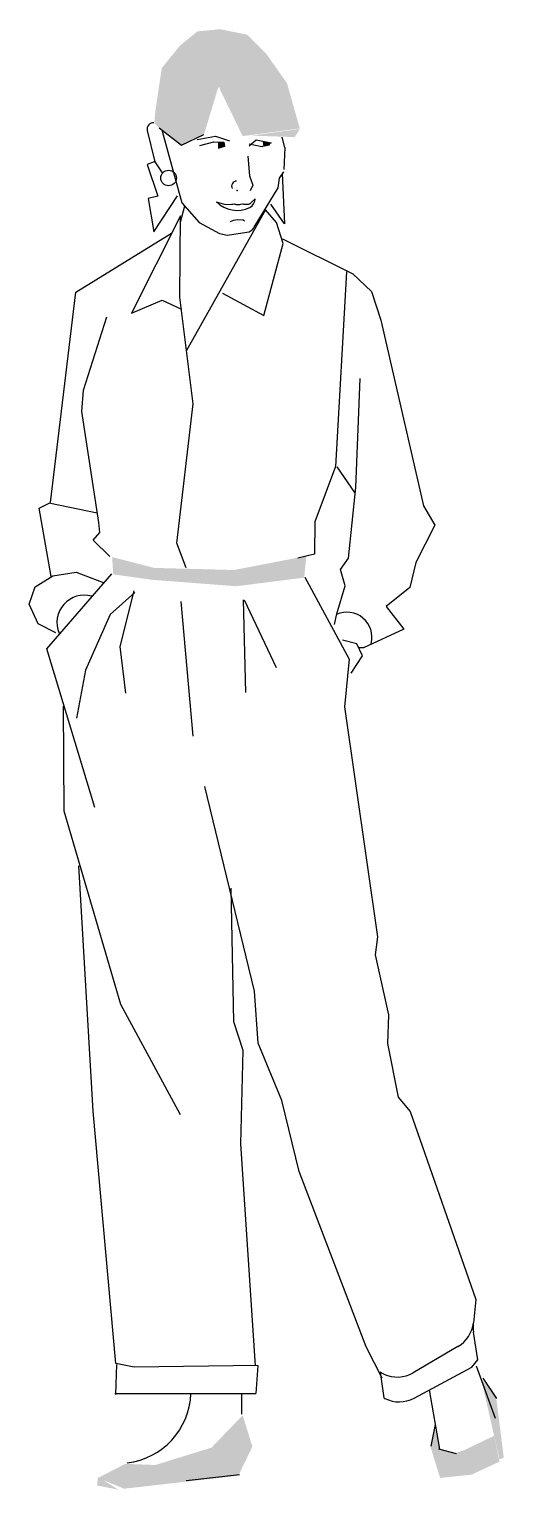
# Model space of a CAD drawing. Extents: x 13.31 to 13.88, y 0.3 to 2.05.
import ezdxf

# ---------------------------------------------------------------- set-up
doc = ezdxf.new("R2010")
doc.units = 0
doc.header["$LTSCALE"] = 100
doc.header["$MEASUREMENT"] = 0
doc.layers.add('P-PESSOA', color=2, linetype='CONTINUOUS')

msp = doc.modelspace()

# ---------------------------------------------------------------- linework, layer by layer
at = {"layer": 'P-PESSOA'}
for p, q in [((13.452, 1.9307), (13.4609, 1.8933)), ((13.4663, 1.934), (13.4929, 1.9129)), ((13.4696, 1.9297), (13.4935, 1.8442)), ((13.4929, 1.9129), (13.5196, 1.9259)), ((13.5118, 1.9199), (13.5338, 1.924)), ((13.5338, 1.924), (13.5505, 1.9183)), ((13.6168, 1.9102), (13.6133, 1.9227)), ((13.515, 1.9128), (13.5316, 1.9171)), ((13.5316, 1.9171), (13.5437, 1.9165)), ((13.5437, 1.9165), (13.5444, 1.9115)), ((13.5738, 1.9124), (13.5825, 1.9194)), ((13.589, 1.9111), (13.5738, 1.9141)), ((13.5825, 1.9194), (13.6002, 1.9159)), ((13.6002, 1.9159), (13.589, 1.9111)), ((13.6159, 1.8839), (13.6171, 1.9104)), ((13.4603, 1.8931), (13.452, 1.8901)), ((13.452, 1.8901), (13.4645, 1.852)), ((13.4609, 1.8933), (13.4698, 1.8799)), ((13.5725, 1.8998), (13.5743, 1.8765)), ((13.5743, 1.8765), (13.5783, 1.8651)), ((13.6088, 1.8619), (13.6101, 1.8736)), ((13.6101, 1.8736), (13.6153, 1.8813)), ((13.6135, 1.8792), (13.6163, 1.8188)), ((13.4598, 1.8095), (13.4882, 1.8525)), ((13.5783, 1.8651), (13.5753, 1.8585)), ((13.58, 1.8148), (13.6088, 1.8619)), ((13.4645, 1.852), (13.4529, 1.8491)), ((13.4529, 1.8491), (13.4598, 1.8095)), ((13.4965, 1.84), (13.4913, 1.8206)), ((13.4935, 1.8442), (13.5141, 1.8206)), ((13.5934, 1.8357), (13.4989, 1.6673)), ((13.5346, 1.8452), (13.5457, 1.8422)), ((13.5457, 1.8422), (13.5528, 1.8423)), ((13.5528, 1.8423), (13.5543, 1.8425)), ((13.5543, 1.8425), (13.5559, 1.8428)), ((13.5559, 1.8428), (13.5567, 1.8425)), ((13.5567, 1.8425), (13.5575, 1.8423)), ((13.5575, 1.8423), (13.5585, 1.8422)), ((13.5585, 1.8422), (13.5628, 1.8421)), ((13.5628, 1.8421), (13.564, 1.8423)), ((13.564, 1.8423), (13.5663, 1.8427)), ((13.5663, 1.8427), (13.5667, 1.843)), ((13.5667, 1.843), (13.5677, 1.8426)), ((13.5677, 1.8426), (13.5689, 1.8423)), ((13.5689, 1.8423), (13.5711, 1.8423)), ((13.5711, 1.8423), (13.5724, 1.8424)), ((13.5724, 1.8424), (13.5735, 1.8425)), ((13.5735, 1.8425), (13.5751, 1.8433)), ((13.5751, 1.8433), (13.5754, 1.8434)), ((13.5754, 1.8434), (13.576, 1.844)), ((13.576, 1.844), (13.5811, 1.849)), ((13.6067, 1.8204), (13.5934, 1.8357)), ((13.6163, 1.8188), (13.6, 1.8424)), ((13.4919, 1.8284), (13.4332, 1.7121)), ((13.4909, 1.7314), (13.4919, 1.8284)), ((13.5141, 1.8206), (13.5383, 1.8075)), ((13.5516, 1.8217), (13.5553, 1.8232)), ((13.5553, 1.8232), (13.5601, 1.8243)), ((13.5601, 1.8243), (13.5668, 1.8236)), ((13.5668, 1.8236), (13.5683, 1.8225)), ((13.6147, 1.7956), (13.6067, 1.8204)), ((13.3665, 1.7372), (13.481, 1.8077)), ((13.5383, 1.8075), (13.5479, 1.8053)), ((13.5479, 1.8053), (13.5712, 1.8089)), ((13.614, 1.8012), (13.6981, 1.7591)), ((13.5913, 1.7094), (13.6147, 1.7956)), ((13.6904, 1.7617), (13.6774, 1.5287)), ((13.6981, 1.7591), (13.7203, 1.738)), ((13.3361, 1.4857), (13.3665, 1.7372)), ((13.5069, 1.6036), (13.4909, 1.7314)), ((13.5419, 1.7362), (13.5913, 1.7094)), ((13.7203, 1.738), (13.7314, 1.7037)), ((13.4332, 1.7121), (13.4699, 1.7275)), ((13.4699, 1.7275), (13.4928, 1.7168)), ((13.3758, 1.6201), (13.4036, 1.7077)), ((13.7314, 1.7037), (13.7825, 1.4814)), ((13.7016, 1.5035), (13.7067, 1.6339)), ((13.3736, 1.5944), (13.3758, 1.6201)), ((13.3941, 1.4615), (13.3736, 1.5944)), ((13.4873, 1.437), (13.5069, 1.6036)), ((13.6774, 1.5287), (13.6524, 1.4623)), ((13.6788, 1.5282), (13.6999, 1.4975)), ((13.6929, 1.4189), (13.7016, 1.5035)), ((13.3226, 1.4787), (13.3361, 1.4857)), ((13.3369, 1.397), (13.3226, 1.4787)), ((13.3363, 1.4848), (13.3918, 1.4732)), ((13.7825, 1.4814), (13.796, 1.4584)), ((13.3953, 1.4497), (13.3941, 1.4615)), ((13.6524, 1.4623), (13.6521, 1.4236)), ((13.796, 1.4584), (13.7735, 1.4139)), ((13.3872, 1.4407), (13.3953, 1.4497)), ((13.407, 1.4211), (13.3872, 1.4407)), ((13.4984, 1.4076), (13.4873, 1.437)), ((13.6521, 1.4236), (13.6323, 1.4188)), ((13.6833, 1.4053), (13.6929, 1.4189)), ((13.3317, 1.3104), (13.4095, 1.4003)), ((13.3388, 1.3978), (13.3668, 1.4023)), ((13.3668, 1.4023), (13.4004, 1.3893)), ((13.6888, 1.3858), (13.6833, 1.4053)), ((13.7735, 1.4139), (13.7663, 1.3838)), ((13.3106, 1.364), (13.3177, 1.3845)), ((13.3177, 1.3845), (13.3388, 1.3978)), ((13.6405, 1.3961), (13.6937, 1.298)), ((13.6789, 1.3524), (13.6888, 1.3858)), ((13.7663, 1.3838), (13.7378, 1.3612)), ((13.3213, 1.3404), (13.3106, 1.364)), ((13.437, 1.3777), (13.4074, 1.3517)), ((13.436, 1.3799), (13.4192, 1.3132)), ((13.492, 1.3673), (13.5066, 1.2059)), ((13.5668, 1.3693), (13.5697, 1.2584)), ((13.5678, 1.369), (13.6062, 1.2883)), ((13.4074, 1.3517), (13.3781, 1.2848)), ((13.676, 1.3397), (13.6789, 1.3524)), ((13.7378, 1.3612), (13.7591, 1.3342)), ((13.3424, 1.3296), (13.3213, 1.3404)), ((13.7591, 1.3342), (13.7108, 1.3118)), ((13.4192, 1.3132), (13.4258, 1.2574)), ((13.7029, 1.3164), (13.6857, 1.321)), ((13.7097, 1.3022), (13.7029, 1.3164)), ((13.7108, 1.3118), (13.7057, 1.3115)), ((13.389, 1.1206), (13.3317, 1.3104)), ((13.6937, 1.298), (13.6882, 1.2411)), ((13.6961, 1.2814), (13.7097, 1.3022)), ((13.3781, 1.2848), (13.3672, 1.2276)), ((13.3524, 1.1163), (13.3518, 1.242)), ((13.6882, 1.2411), (13.7274, 0.9659)), ((13.5804, 0.9011), (13.5207, 1.1458)), ((13.4204, 0.8851), (13.3524, 1.1163)), ((13.387, 0.7574), (13.3699, 1.0509)), ((13.5555, 0.8641), (13.5524, 1.024)), ((13.7274, 0.9659), (13.7247, 0.9443)), ((13.7247, 0.9443), (13.7407, 0.8728)), ((13.5848, 0.8386), (13.5804, 0.9011)), ((13.4917, 0.7529), (13.4204, 0.8851)), ((13.5666, 0.8299), (13.5555, 0.8641)), ((13.7407, 0.8728), (13.7397, 0.8383)), ((13.5641, 0.7183), (13.5666, 0.8299)), ((13.6132, 0.77), (13.5848, 0.8386)), ((13.7397, 0.8383), (13.7523, 0.774)), ((13.6337, 0.6853), (13.6132, 0.77)), ((13.7523, 0.774), (13.7668, 0.757)), ((13.4145, 0.4556), (13.387, 0.7574)), ((13.7668, 0.757), (13.8453, 0.5321)), ((13.5815, 0.4529), (13.5641, 0.7183)), ((13.7138, 0.4755), (13.6337, 0.6853)), ((13.8453, 0.5321), (13.8423, 0.5043)), ((13.8476, 0.46), (13.8424, 0.4931)), ((13.733, 0.4379), (13.7138, 0.4755)), ((13.8238, 0.4758), (13.7702, 0.4445)), ((13.4152, 0.4545), (13.4141, 0.4185)), ((13.4364, 0.4513), (13.4145, 0.4556)), ((13.8406, 0.4513), (13.8476, 0.46)), ((13.5844, 0.453), (13.4364, 0.4513)), ((13.5844, 0.453), (13.5818, 0.4198)), ((13.7306, 0.445), (13.7351, 0.4143)), ((13.7353, 0.4428), (13.7306, 0.445)), ((13.7714, 0.4141), (13.8406, 0.4513)), ((13.8457, 0.4528), (13.8683, 0.39)), ((13.8702, 0.4138), (13.8542, 0.438)), ((13.4131, 0.4198), (13.5818, 0.4198)), ((13.7895, 0.4238), (13.8016, 0.353)), ((13.5649, 0.4194), (13.5649, 0.3948)), ((13.7351, 0.4143), (13.7364, 0.4137)), ((13.7964, 0.3824), (13.7913, 0.3567)), ((13.8223, 0.3476), (13.8009, 0.353)), ((13.5623, 0.3223), (13.4985, 0.3152))]:
    msp.add_line(p, q, dxfattribs=at)
msp.add_circle((13.4775, 1.8738), 0.00932, dxfattribs=at)
for centre, radius, start, end in [((13.4591, 1.9324), 0.00734, 83.2852, 192.7404), ((13.5592, 1.8639), 0.00624, 92.7263, 205.3462), ((13.5596, 1.8706), 0.0355, 225.4901, 295.4686), ((13.5672, 1.8502), 0.014, 303.3035, 355.0891), ((13.5693, 1.8213), 0.0126, 278.6743, 328.627), ((13.3768, 1.3417), 0.033, 74.7073, 202.4453), ((13.6908, 1.3244), 0.03, 345.5024, 114.1856), ((13.8048, 0.5084), 0.0377, 300.3093, 353.749), ((13.8796, 0.499), 0.0377, 173.749, 188.9671), ((13.7512, 0.477), 0.0377, 245.0787, 300.3093), ((13.4175, 0.4228), 0.0868, 276.9418, 357.7138), ((13.7535, 0.4473), 0.0377, 242.9656, 298.2739)]:
    msp.add_arc(centre, radius, start, end, dxfattribs=at)
msp.add_point((13.5595, 1.8589), dxfattribs=at)
for points in [[(13.5365, 1.9808), (13.512, 2.0492), (13.5197, 1.9252), (13.4913, 2.0324)], [(13.5378, 1.9821), (13.5391, 2.0518), (13.5365, 1.9808), (13.512, 2.0492)], [(13.5378, 1.9821), (13.5714, 2.0453), (13.5378, 1.9821), (13.5391, 2.0518)], [(13.5391, 1.9821), (13.5946, 2.0221), (13.5378, 1.9821), (13.5714, 2.0453)], [(13.5197, 1.9252), (13.4913, 2.0324), (13.4926, 1.9136), (13.4693, 2.0053)], [(13.5391, 1.9795), (13.6192, 1.9872), (13.5391, 1.9821), (13.5946, 2.0221)], [(13.4926, 1.9136), (13.4693, 2.0053), (13.468, 1.9317), (13.4616, 1.9536)], [(13.5662, 1.9239), (13.6346, 1.933), (13.5391, 1.9795), (13.6192, 1.9872)], [(13.468, 1.9317), (13.4616, 1.9536), (13.4603, 1.9394)], [(13.5767, 1.9245), (13.6284, 1.9227), (13.6347, 1.9325)], [(13.5366, 1.9165), (13.5429, 1.9165), (13.5366, 1.9085), (13.5447, 1.9111)], [(13.5901, 1.9174), (13.599, 1.9165), (13.591, 1.9111), (13.599, 1.9129)], [(13.4577, 1.3931), (13.4603, 1.4073), (13.4112, 1.3996), (13.4099, 1.4203)], [(13.6398, 1.3957), (13.6424, 1.4215), (13.5585, 1.3854), (13.5559, 1.4048)], [(13.5585, 1.3854), (13.5559, 1.4048), (13.4577, 1.3931), (13.4603, 1.4073)], [(13.8516, 0.4374), (13.8697, 0.4142), (13.8736, 0.3406), (13.8787, 0.3432)], [(13.5662, 0.3935), (13.5778, 0.3561), (13.5287, 0.3548), (13.561, 0.3212)], [(13.8025, 0.3522), (13.7909, 0.3561), (13.7961, 0.378)], [(13.8671, 0.369), (13.8736, 0.338), (13.8322, 0.3522), (13.84, 0.3225)], [(13.5287, 0.3548), (13.561, 0.3212), (13.4616, 0.3341), (13.4241, 0.3057)], [(13.8206, 0.3483), (13.8025, 0.3186), (13.8025, 0.3522), (13.7909, 0.3561)], [(13.8322, 0.3522), (13.84, 0.3225), (13.8206, 0.3483), (13.8025, 0.3186)], [(13.4616, 0.3341), (13.4241, 0.3057), (13.4254, 0.3354), (13.3931, 0.3186)], [(13.3931, 0.3199), (13.3918, 0.3096), (13.4177, 0.3044)]]:
    msp.add_solid(points, dxfattribs=at)

doc.saveas('drawing.dxf')
